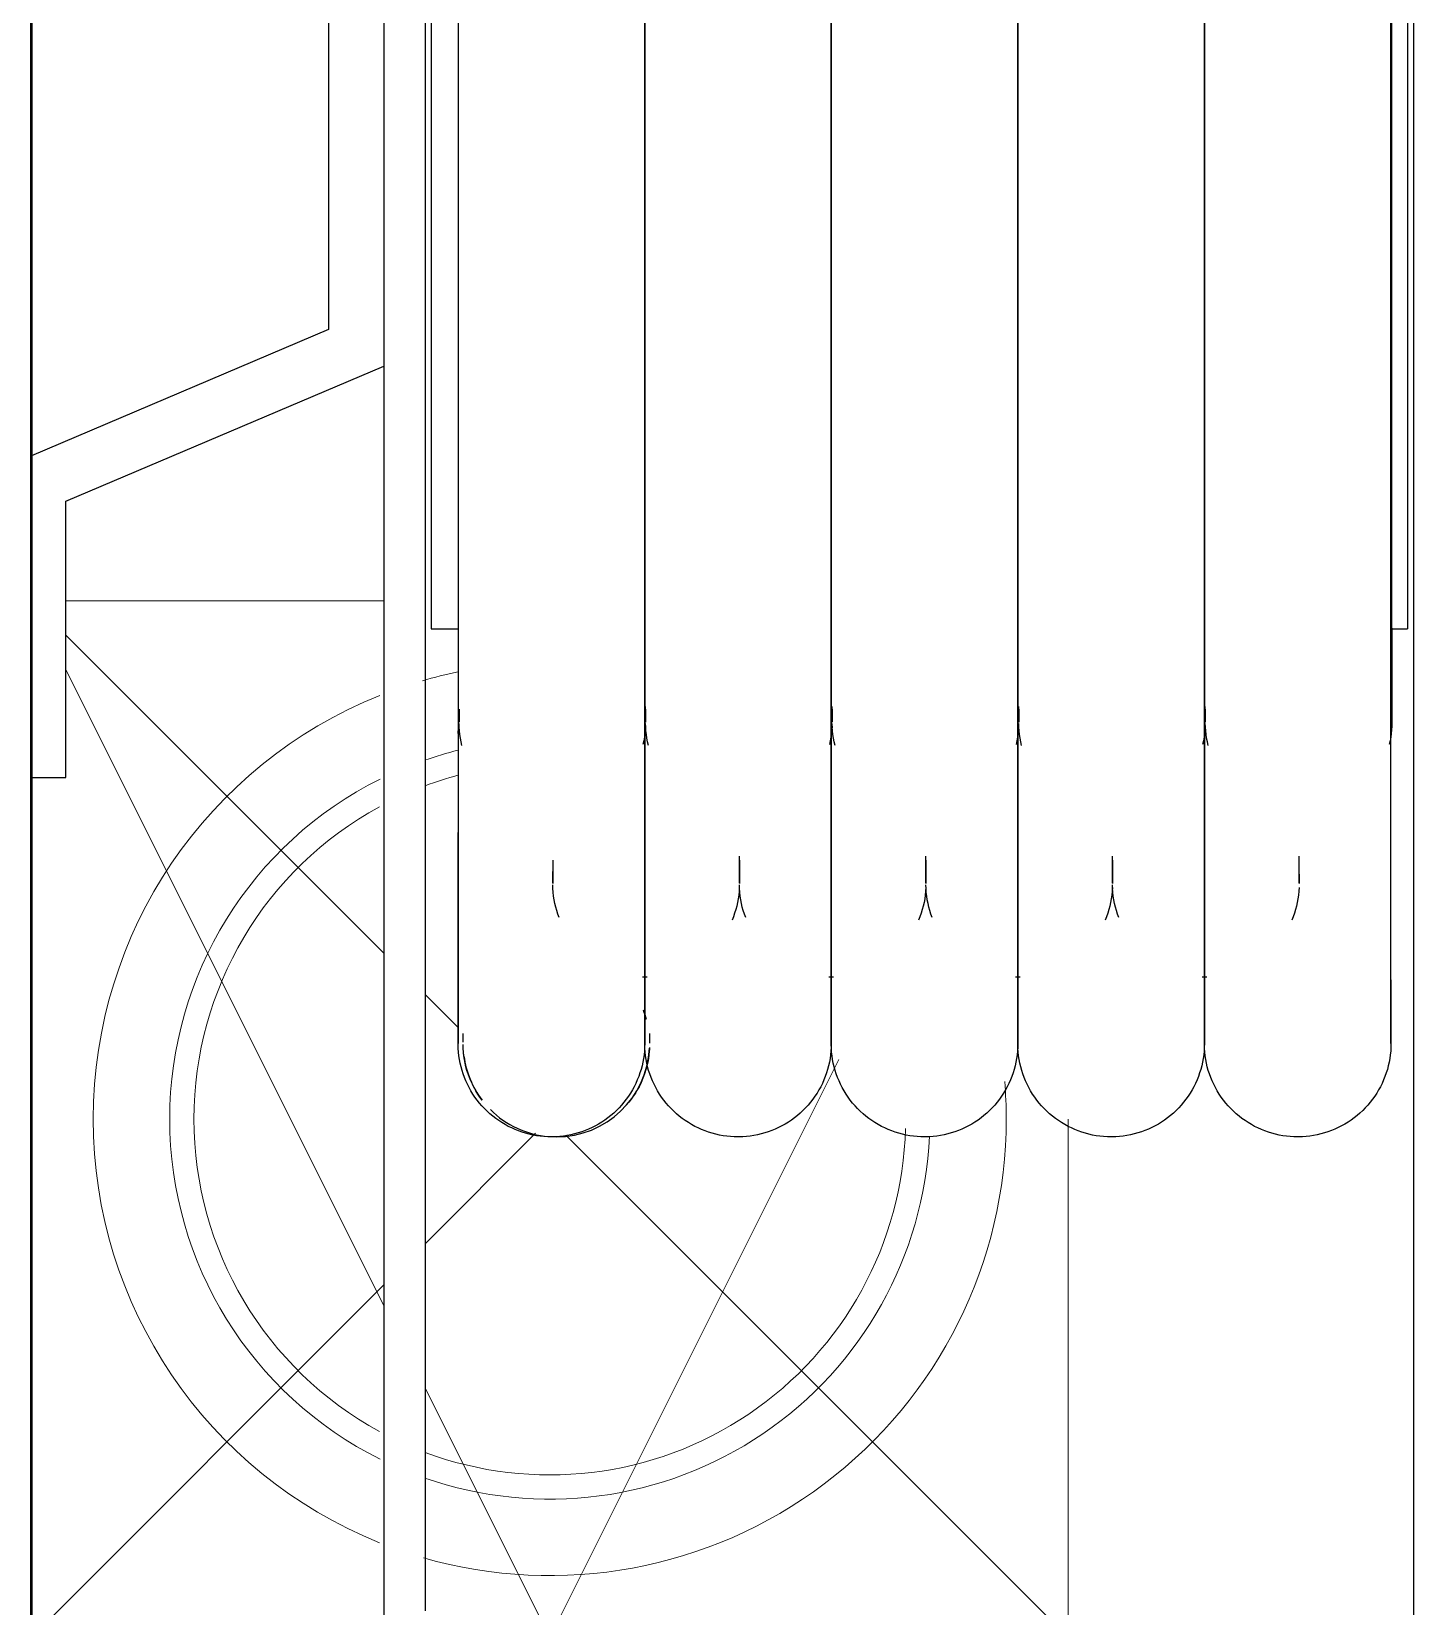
# Model space of a CAD drawing. Header units: millimetres. Extents: x -42700 to 155289, y -7931 to 68797.
# Drawn here: x 26609.7 to 26809.7, y 29807.2 to 30035.1 of the extents above; entities that cross this region are included whole.
import ezdxf

# ---------------------------------------------------------------- set-up
doc = ezdxf.new("R2010")
doc.units = ezdxf.units.MM
doc.layers.add('01 arquitectura', color=8, linetype='Continuous')

msp = doc.modelspace()

# ---------------------------------------------------------------- linework, layer by layer
at = {"layer": '01 arquitectura', "color": 8, "lineweight": 50}
msp.add_line((26609.678, 29539.616), (26609.678, 31734.611), dxfattribs=at)
at = {"layer": '01 arquitectura', "color": 8}
for p, q in [((26667.531, 30130.56), (26667.531, 29948.658)), ((26808.825, 30130.56), (26808.825, 29948.658)), ((26652.678, 30051.657), (26652.678, 29991.953)), ((26652.678, 29991.953), (26609.678, 29973.7)), ((26614.653, 29967.121), (26660.678, 29986.657)), ((26614.653, 29927.121), (26614.653, 29967.121)), ((26667.531, 29948.658), (26671.444, 29948.658)), ((26806.391, 29948.658), (26808.825, 29948.658)), ((26671.418, 29933.485), (26671.418, 29933.875)), ((26609.678, 29927.121), (26614.653, 29927.121)), ((26698.619, 29898.24), (26698.079, 29898.251)), ((26698.765, 29898.241), (26698.619, 29898.24)), ((26725.619, 29898.24), (26725.079, 29898.251)), ((26725.765, 29898.241), (26725.619, 29898.24)), ((26752.619, 29898.24), (26752.079, 29898.251)), ((26752.765, 29898.241), (26752.619, 29898.24)), ((26779.619, 29898.24), (26779.079, 29898.251)), ((26779.765, 29898.241), (26779.619, 29898.24)), ((26672.334, 29886.281), (26672.203, 29887.221)), ((26699.109, 29887.885), (26698.925, 29886.282))]:
    msp.add_line(p, q, dxfattribs=at)
at = {"layer": '01 arquitectura', "color": 8, "lineweight": 18}
for p, q in [((26614.653, 29952.698), (26660.678, 29952.698)), ((26614.653, 29952.698), (26660.678, 29952.698)), ((26614.653, 29952.698), (26660.678, 29952.698)), ((26660.678, 29901.698), (26614.653, 29947.723)), ((26660.678, 29850.698), (26614.653, 29942.748)), ((26671.431, 29890.945), (26666.678, 29895.698)), ((26726.491, 29886.324), (26666.678, 29766.698)), ((26759.678, 29802.698), (26759.678, 29877.708)), ((26759.678, 29877.708), (26759.678, 29652.698)), ((26666.678, 29859.698), (26682.628, 29875.648)), ((26759.678, 29802.698), (26687.009, 29875.367)), ((26609.678, 29802.698), (26660.678, 29853.698)), ((26759.678, 29652.698), (26666.678, 29838.698))]:
    msp.add_line(p, q, dxfattribs=at)
at = {"layer": '01 arquitectura', "color": 8, "flags": 128}
for points in [[(26660.678, 30042.985), (26660.678, 30031.12), (26660.678, 30019.288), (26660.678, 30007.508), (26660.678, 29995.799), (26660.678, 29984.178), (26660.678, 29972.666), (26660.678, 29961.28), (26660.678, 29950.039), (26660.678, 29938.96), (26660.678, 29928.062), (26660.678, 29917.361), (26660.678, 29906.876), (26660.678, 29896.621), (26660.678, 29886.615), (26660.678, 29876.873), (26660.678, 29867.41), (26660.678, 29858.243), (26660.678, 29849.384), (26660.678, 29840.849), (26660.678, 29832.652), (26660.678, 29824.805), (26660.678, 29817.321), (26660.678, 29810.211), (26660.678, 29803.488)], [(26809.678, 30042.985), (26809.678, 30031.12), (26809.678, 30019.288), (26809.678, 30007.508), (26809.678, 29995.799), (26809.678, 29984.178), (26809.678, 29972.666), (26809.678, 29961.28), (26809.678, 29950.039), (26809.678, 29938.96), (26809.678, 29928.062), (26809.678, 29917.361), (26809.678, 29906.876), (26809.678, 29896.621), (26809.678, 29886.615), (26809.678, 29876.873), (26809.678, 29867.41), (26809.678, 29858.243), (26809.678, 29849.384), (26809.678, 29840.849), (26809.678, 29832.652), (26809.678, 29824.805), (26809.678, 29817.321), (26809.678, 29810.211), (26809.678, 29803.488)], [(26671.418, 30040.384), (26671.418, 30033.889), (26671.418, 30027.422), (26671.418, 30020.994), (26671.418, 30014.616), (26671.418, 30008.296), (26671.418, 30002.046), (26671.418, 29995.875), (26671.418, 29989.794), (26671.418, 29983.811), (26671.418, 29977.937), (26671.418, 29972.181), (26671.418, 29966.552), (26671.418, 29961.06), (26671.418, 29955.712), (26671.418, 29950.517), (26671.418, 29945.485), (26671.418, 29940.622), (26671.418, 29935.937), (26671.418, 29931.437), (26671.418, 29927.13), (26671.418, 29923.021), (26671.418, 29919.119), (26671.418, 29915.428), (26671.418, 29911.956), (26671.418, 29908.706), (26671.418, 29905.686), (26671.418, 29902.899), (26671.418, 29900.35), (26671.418, 29898.043), (26671.418, 29895.982), (26671.418, 29894.17), (26671.418, 29892.61), (26671.418, 29891.304), (26671.418, 29890.255), (26671.418, 29889.464), (26671.418, 29888.933), (26671.418, 29888.662), (26671.418, 29888.624)], [(26698.418, 30040.384), (26698.418, 30033.889), (26698.418, 30027.422), (26698.418, 30020.994), (26698.418, 30014.616), (26698.418, 30008.296), (26698.418, 30002.046), (26698.418, 29995.875), (26698.418, 29989.794), (26698.418, 29983.811), (26698.418, 29977.937), (26698.418, 29972.181), (26698.418, 29966.552), (26698.418, 29961.06), (26698.418, 29955.712), (26698.418, 29950.517), (26698.418, 29945.485), (26698.418, 29940.622), (26698.418, 29935.937), (26698.418, 29931.437), (26698.418, 29927.13), (26698.418, 29923.021), (26698.418, 29919.119), (26698.418, 29915.428), (26698.418, 29911.956), (26698.418, 29908.706), (26698.418, 29905.686), (26698.418, 29902.899), (26698.418, 29900.35), (26698.418, 29898.043), (26698.418, 29895.982), (26698.418, 29894.17), (26698.418, 29892.61), (26698.418, 29891.304), (26698.418, 29890.255), (26698.418, 29889.464), (26698.418, 29888.933), (26698.418, 29888.662), (26698.418, 29888.624)], [(26725.418, 30040.384), (26725.418, 30033.889), (26725.418, 30027.422), (26725.418, 30020.994), (26725.418, 30014.616), (26725.418, 30008.296), (26725.418, 30002.046), (26725.418, 29995.875), (26725.418, 29989.794), (26725.418, 29983.811), (26725.418, 29977.937), (26725.418, 29972.181), (26725.418, 29966.552), (26725.418, 29961.06), (26725.418, 29955.712), (26725.418, 29950.517), (26725.418, 29945.485), (26725.418, 29940.622), (26725.418, 29935.937), (26725.418, 29931.437), (26725.418, 29927.13), (26725.418, 29923.021), (26725.418, 29919.119), (26725.418, 29915.428), (26725.418, 29911.956), (26725.418, 29908.706), (26725.418, 29905.686), (26725.418, 29902.899), (26725.418, 29900.35), (26725.418, 29898.043), (26725.418, 29895.982), (26725.418, 29894.17), (26725.418, 29892.61), (26725.418, 29891.304), (26725.418, 29890.255), (26725.418, 29889.464), (26725.418, 29888.933), (26725.418, 29888.662), (26725.418, 29888.624)], [(26752.418, 30040.384), (26752.418, 30033.889), (26752.418, 30027.422), (26752.418, 30020.994), (26752.418, 30014.616), (26752.418, 30008.296), (26752.418, 30002.046), (26752.418, 29995.875), (26752.418, 29989.794), (26752.418, 29983.811), (26752.418, 29977.937), (26752.418, 29972.181), (26752.418, 29966.552), (26752.418, 29961.06), (26752.418, 29955.712), (26752.418, 29950.517), (26752.418, 29945.485), (26752.418, 29940.622), (26752.418, 29935.937), (26752.418, 29931.437), (26752.418, 29927.13), (26752.418, 29923.021), (26752.418, 29919.119), (26752.418, 29915.428), (26752.418, 29911.956), (26752.418, 29908.706), (26752.418, 29905.686), (26752.418, 29902.899), (26752.418, 29900.35), (26752.418, 29898.043), (26752.418, 29895.982), (26752.418, 29894.17), (26752.418, 29892.61), (26752.418, 29891.304), (26752.418, 29890.255), (26752.418, 29889.464), (26752.418, 29888.933), (26752.418, 29888.662), (26752.418, 29888.624)], [(26779.418, 30040.384), (26779.418, 30033.889), (26779.418, 30027.422), (26779.418, 30020.994), (26779.418, 30014.616), (26779.418, 30008.296), (26779.418, 30002.046), (26779.418, 29995.875), (26779.418, 29989.794), (26779.418, 29983.811), (26779.418, 29977.937), (26779.418, 29972.181), (26779.418, 29966.552), (26779.418, 29961.06), (26779.418, 29955.712), (26779.418, 29950.517), (26779.418, 29945.485), (26779.418, 29940.622), (26779.418, 29935.937), (26779.418, 29931.437), (26779.418, 29927.13), (26779.418, 29923.021), (26779.418, 29919.119), (26779.418, 29915.428), (26779.418, 29911.956), (26779.418, 29908.706), (26779.418, 29905.686), (26779.418, 29902.899), (26779.418, 29900.35), (26779.418, 29898.043), (26779.418, 29895.982), (26779.418, 29894.17), (26779.418, 29892.61), (26779.418, 29891.304), (26779.418, 29890.255), (26779.418, 29889.464), (26779.418, 29888.933), (26779.418, 29888.662), (26779.418, 29888.624)], [(26666.678, 29806.533), (26666.678, 29813.435), (26666.678, 29820.719), (26666.678, 29828.372), (26666.678, 29836.382), (26666.678, 29844.736), (26666.678, 29853.421), (26666.678, 29862.424), (26666.678, 29871.729), (26666.678, 29881.322), (26666.678, 29891.188), (26666.678, 29901.31), (26666.678, 29911.673), (26666.678, 29922.26), (26666.678, 29933.054), (26666.678, 29944.037), (26666.678, 29955.193), (26666.678, 29966.503), (26666.678, 29977.949), (26666.678, 29989.514), (26666.678, 30001.177), (26666.678, 30012.922), (26666.678, 30024.728), (26666.678, 30036.577)], [(26698.418, 29888.624), (26698.418, 29888.754), (26698.418, 29889.145), (26698.418, 29889.796), (26698.418, 29890.706), (26698.418, 29891.873), (26698.418, 29893.296), (26698.418, 29894.973), (26698.418, 29896.9), (26698.418, 29899.075), (26698.418, 29901.493), (26698.418, 29904.152), (26698.418, 29907.047), (26698.418, 29910.174), (26698.418, 29913.526), (26698.418, 29917.1), (26698.418, 29920.889), (26698.418, 29924.887), (26698.418, 29929.088), (26698.418, 29933.485), (26698.418, 29938.071), (26698.418, 29942.838), (26698.418, 29947.78), (26698.418, 29952.888), (26698.418, 29958.154), (26698.418, 29963.57), (26698.418, 29969.126), (26698.418, 29974.815), (26698.418, 29980.626), (26698.418, 29986.552), (26698.418, 29992.581), (26698.418, 29998.705), (26698.418, 30004.913), (26698.418, 30011.196), (26698.418, 30017.544), (26698.418, 30023.947), (26698.418, 30030.394), (26698.418, 30036.875)], [(26725.418, 29888.624), (26725.418, 29888.754), (26725.418, 29889.145), (26725.418, 29889.796), (26725.418, 29890.706), (26725.418, 29891.873), (26725.418, 29893.296), (26725.418, 29894.973), (26725.418, 29896.9), (26725.418, 29899.075), (26725.418, 29901.493), (26725.418, 29904.152), (26725.418, 29907.047), (26725.418, 29910.174), (26725.418, 29913.526), (26725.418, 29917.1), (26725.418, 29920.889), (26725.418, 29924.887), (26725.418, 29929.088), (26725.418, 29933.485), (26725.418, 29938.071), (26725.418, 29942.838), (26725.418, 29947.78), (26725.418, 29952.888), (26725.418, 29958.154), (26725.418, 29963.57), (26725.418, 29969.126), (26725.418, 29974.815), (26725.418, 29980.626), (26725.418, 29986.552), (26725.418, 29992.581), (26725.418, 29998.705), (26725.418, 30004.913), (26725.418, 30011.196), (26725.418, 30017.544), (26725.418, 30023.947), (26725.418, 30030.394), (26725.418, 30036.875)], [(26752.418, 29888.624), (26752.418, 29888.754), (26752.418, 29889.145), (26752.418, 29889.796), (26752.418, 29890.706), (26752.418, 29891.873), (26752.418, 29893.296), (26752.418, 29894.973), (26752.418, 29896.9), (26752.418, 29899.075), (26752.418, 29901.493), (26752.418, 29904.152), (26752.418, 29907.047), (26752.418, 29910.174), (26752.418, 29913.526), (26752.418, 29917.1), (26752.418, 29920.889), (26752.418, 29924.887), (26752.418, 29929.088), (26752.418, 29933.485), (26752.418, 29938.071), (26752.418, 29942.838), (26752.418, 29947.78), (26752.418, 29952.888), (26752.418, 29958.154), (26752.418, 29963.57), (26752.418, 29969.126), (26752.418, 29974.815), (26752.418, 29980.626), (26752.418, 29986.552), (26752.418, 29992.581), (26752.418, 29998.705), (26752.418, 30004.913), (26752.418, 30011.196), (26752.418, 30017.544), (26752.418, 30023.947), (26752.418, 30030.394), (26752.418, 30036.875)], [(26779.418, 29888.624), (26779.418, 29888.754), (26779.418, 29889.145), (26779.418, 29889.796), (26779.418, 29890.706), (26779.418, 29891.873), (26779.418, 29893.296), (26779.418, 29894.973), (26779.418, 29896.9), (26779.418, 29899.075), (26779.418, 29901.493), (26779.418, 29904.152), (26779.418, 29907.047), (26779.418, 29910.174), (26779.418, 29913.526), (26779.418, 29917.1), (26779.418, 29920.889), (26779.418, 29924.887), (26779.418, 29929.088), (26779.418, 29933.485), (26779.418, 29938.071), (26779.418, 29942.838), (26779.418, 29947.78), (26779.418, 29952.888), (26779.418, 29958.154), (26779.418, 29963.57), (26779.418, 29969.126), (26779.418, 29974.815), (26779.418, 29980.626), (26779.418, 29986.552), (26779.418, 29992.581), (26779.418, 29998.705), (26779.418, 30004.913), (26779.418, 30011.196), (26779.418, 30017.544), (26779.418, 30023.947), (26779.418, 30030.394), (26779.418, 30036.875)], [(26806.418, 29888.624), (26806.418, 29888.754), (26806.418, 29889.145), (26806.418, 29889.796), (26806.418, 29890.706), (26806.418, 29891.873), (26806.418, 29893.296), (26806.418, 29894.973), (26806.418, 29896.9), (26806.418, 29899.075), (26806.418, 29901.493), (26806.418, 29904.152), (26806.418, 29907.047), (26806.418, 29910.174), (26806.418, 29913.526), (26806.418, 29917.1), (26806.418, 29920.889), (26806.418, 29924.887), (26806.418, 29929.088), (26806.418, 29933.485), (26806.418, 29938.071), (26806.418, 29942.838), (26806.418, 29947.78), (26806.418, 29952.888), (26806.418, 29958.154), (26806.418, 29963.57), (26806.418, 29969.126), (26806.418, 29974.815), (26806.418, 29980.626), (26806.418, 29986.552), (26806.418, 29992.581), (26806.418, 29998.705), (26806.418, 30004.913), (26806.418, 30011.196), (26806.418, 30017.544), (26806.418, 30023.947), (26806.418, 30030.394), (26806.418, 30036.875)], [(26806.547, 29935.103), (26806.547, 29935.196), (26806.547, 29935.475), (26806.547, 29935.941), (26806.547, 29936.591), (26806.547, 29937.426), (26806.547, 29938.443), (26806.547, 29939.642), (26806.547, 29941.02), (26806.547, 29942.574), (26806.547, 29944.303), (26806.547, 29946.204), (26806.547, 29948.274), (26806.547, 29950.509), (26806.547, 29952.906), (26806.547, 29955.461), (26806.547, 29958.169), (26806.547, 29961.028), (26806.547, 29964.031), (26806.547, 29967.174), (26806.547, 29970.453), (26806.547, 29973.861), (26806.547, 29977.394), (26806.547, 29981.046), (26806.547, 29984.811), (26806.547, 29988.683), (26806.547, 29992.655), (26806.547, 29996.722), (26806.547, 30000.877), (26806.547, 30005.112), (26806.547, 30009.423), (26806.547, 30013.801), (26806.547, 30018.239), (26806.547, 30022.731), (26806.547, 30027.27), (26806.547, 30031.847), (26806.547, 30036.456)], [(26806.547, 29948.758), (26806.547, 29947.301), (26806.547, 29945.308), (26806.547, 29943.486), (26806.547, 29941.837), (26806.547, 29940.363), (26806.547, 29939.068), (26806.547, 29937.953), (26806.547, 29937.019), (26806.547, 29936.269), (26806.547, 29935.704), (26806.547, 29935.324), (26806.547, 29935.13), (26806.547, 29935.103)], [(26698.547, 29935.196), (26698.547, 29935.475), (26698.547, 29935.941), (26698.547, 29936.591), (26698.547, 29937.426)], [(26725.547, 29935.196), (26725.547, 29935.475), (26725.547, 29935.941), (26725.547, 29936.591), (26725.547, 29937.426)], [(26752.547, 29935.196), (26752.547, 29935.475), (26752.547, 29935.941), (26752.547, 29936.591), (26752.547, 29937.426)], [(26779.547, 29935.196), (26779.547, 29935.475), (26779.547, 29935.941), (26779.547, 29936.591), (26779.547, 29937.426)], [(26671.547, 29937.019), (26671.547, 29936.269), (26671.547, 29935.704), (26671.547, 29935.324), (26671.547, 29935.13)], [(26671.547, 29935.196), (26671.547, 29935.475), (26671.547, 29935.941)], [(26698.547, 29937.019), (26698.547, 29936.269), (26698.547, 29935.704), (26698.547, 29935.324), (26698.547, 29935.13)], [(26698.547, 29936.269), (26698.547, 29935.704), (26698.547, 29935.324), (26698.547, 29935.13)], [(26698.547, 29935.196), (26698.547, 29935.475), (26698.547, 29935.941)], [(26725.547, 29937.019), (26725.547, 29936.269), (26725.547, 29935.704), (26725.547, 29935.324), (26725.547, 29935.13)], [(26725.547, 29936.269), (26725.547, 29935.704), (26725.547, 29935.324), (26725.547, 29935.13)], [(26725.547, 29935.196), (26725.547, 29935.475), (26725.547, 29935.941)], [(26752.547, 29937.019), (26752.547, 29936.269), (26752.547, 29935.704), (26752.547, 29935.324), (26752.547, 29935.13)], [(26752.547, 29936.269), (26752.547, 29935.704), (26752.547, 29935.324), (26752.547, 29935.13)], [(26752.547, 29935.196), (26752.547, 29935.475), (26752.547, 29935.941)], [(26779.547, 29937.019), (26779.547, 29936.269), (26779.547, 29935.704), (26779.547, 29935.324), (26779.547, 29935.13)], [(26779.547, 29936.269), (26779.547, 29935.704), (26779.547, 29935.324), (26779.547, 29935.13)], [(26779.547, 29935.196), (26779.547, 29935.475), (26779.547, 29935.941)], [(26806.547, 29935.103), (26806.536, 29934.563), (26806.504, 29934.024), (26806.45, 29933.487), (26806.374, 29932.952), (26806.278, 29932.421), (26806.16, 29931.894)], [(26671.969, 29931.752), (26671.846, 29932.278), (26671.743, 29932.808), (26671.662, 29933.342), (26671.603, 29933.879), (26671.564, 29934.417), (26671.548, 29934.957)], [(26698.536, 29934.563), (26698.504, 29934.024), (26698.45, 29933.487), (26698.375, 29932.952), (26698.278, 29932.421), (26698.16, 29931.894)], [(26698.969, 29931.752), (26698.846, 29932.278), (26698.743, 29932.808), (26698.662, 29933.342), (26698.603, 29933.879), (26698.564, 29934.417), (26698.548, 29934.957)], [(26725.536, 29934.563), (26725.504, 29934.024), (26725.45, 29933.487), (26725.374, 29932.952), (26725.278, 29932.421), (26725.16, 29931.894)], [(26725.969, 29931.752), (26725.846, 29932.278), (26725.743, 29932.808), (26725.662, 29933.342), (26725.602, 29933.879), (26725.564, 29934.417), (26725.548, 29934.957)], [(26752.536, 29934.563), (26752.504, 29934.024), (26752.45, 29933.487), (26752.374, 29932.952), (26752.278, 29932.421), (26752.16, 29931.894)], [(26752.969, 29931.752), (26752.846, 29932.278), (26752.743, 29932.808), (26752.662, 29933.342), (26752.602, 29933.879), (26752.564, 29934.417), (26752.548, 29934.957)], [(26779.536, 29934.563), (26779.504, 29934.024), (26779.45, 29933.487), (26779.374, 29932.952), (26779.278, 29932.421), (26779.16, 29931.894)], [(26779.969, 29931.752), (26779.846, 29932.278), (26779.743, 29932.808), (26779.662, 29933.342), (26779.602, 29933.879), (26779.564, 29934.417), (26779.548, 29934.957)], [(26671.418, 29888.624), (26671.418, 29888.754), (26671.418, 29889.145), (26671.418, 29889.796), (26671.418, 29890.706), (26671.418, 29891.873), (26671.418, 29893.296), (26671.418, 29894.973), (26671.418, 29896.9), (26671.418, 29899.075), (26671.418, 29901.493), (26671.418, 29904.152), (26671.418, 29907.047), (26671.418, 29910.174), (26671.418, 29913.526), (26671.418, 29917.1), (26671.418, 29919.178)], [(26685.119, 29915.161), (26685.119, 29914.041), (26685.119, 29913.141), (26685.119, 29912.462), (26685.119, 29912.006), (26685.119, 29911.773)], [(26712.119, 29911.852), (26712.119, 29912.188), (26712.119, 29912.746), (26712.119, 29913.527), (26712.119, 29914.529), (26712.119, 29915.751)], [(26712.119, 29915.161), (26712.119, 29914.041), (26712.119, 29913.141), (26712.119, 29912.462), (26712.119, 29912.006), (26712.119, 29911.773)], [(26739.119, 29911.852), (26739.119, 29912.188), (26739.119, 29912.746), (26739.119, 29913.527), (26739.119, 29914.529), (26739.119, 29915.751)], [(26739.119, 29915.161), (26739.119, 29914.041), (26739.119, 29913.141), (26739.119, 29912.462), (26739.119, 29912.006), (26739.119, 29911.773)], [(26766.119, 29911.852), (26766.119, 29912.188), (26766.119, 29912.746), (26766.119, 29913.527), (26766.119, 29914.529), (26766.119, 29915.751)], [(26766.119, 29915.161), (26766.119, 29914.041), (26766.119, 29913.141), (26766.119, 29912.462), (26766.119, 29912.006), (26766.119, 29911.773)], [(26793.119, 29911.852), (26793.119, 29912.188), (26793.119, 29912.746), (26793.119, 29913.527), (26793.119, 29914.529), (26793.119, 29915.751)], [(26685.119, 29911.852), (26685.119, 29912.188), (26685.119, 29912.746), (26685.119, 29913.527)], [(26712.119, 29911.852), (26712.119, 29912.188), (26712.119, 29912.746), (26712.119, 29913.527)], [(26712.119, 29913.141), (26712.119, 29912.462), (26712.119, 29912.006), (26712.119, 29911.773)], [(26739.119, 29911.852), (26739.119, 29912.188), (26739.119, 29912.746), (26739.119, 29913.527)], [(26739.119, 29913.141), (26739.119, 29912.462), (26739.119, 29912.006), (26739.119, 29911.773)], [(26766.119, 29911.852), (26766.119, 29912.188), (26766.119, 29912.746), (26766.119, 29913.527)], [(26766.119, 29913.141), (26766.119, 29912.462), (26766.119, 29912.006), (26766.119, 29911.773)], [(26793.119, 29913.141), (26793.119, 29912.462), (26793.119, 29912.006), (26793.119, 29911.773)], [(26686.037, 29906.848), (26685.851, 29907.356), (26685.686, 29907.87), (26685.541, 29908.39), (26685.418, 29908.916), (26685.316, 29909.446), (26685.234, 29909.98), (26685.175, 29910.516), (26685.137, 29911.055), (26685.12, 29911.595)], [(26712.108, 29911.2), (26712.076, 29910.661), (26712.022, 29910.124), (26711.947, 29909.589), (26711.85, 29909.058), (26711.732, 29908.531), (26711.593, 29908.009), (26711.434, 29907.494), (26711.254, 29906.985), (26711.053, 29906.483)], [(26713.037, 29906.848), (26712.851, 29907.356), (26712.686, 29907.87), (26712.541, 29908.39), (26712.418, 29908.916), (26712.315, 29909.446), (26712.234, 29909.98), (26712.175, 29910.516), (26712.136, 29911.055), (26712.12, 29911.595)], [(26739.108, 29911.2), (26739.076, 29910.661), (26739.022, 29910.124), (26738.947, 29909.589), (26738.85, 29909.058), (26738.732, 29908.531), (26738.593, 29908.009), (26738.434, 29907.494), (26738.254, 29906.985), (26738.053, 29906.483)], [(26740.036, 29906.848), (26739.851, 29907.356), (26739.686, 29907.87), (26739.541, 29908.39), (26739.418, 29908.916), (26739.315, 29909.446), (26739.234, 29909.98), (26739.175, 29910.516), (26739.136, 29911.055), (26739.12, 29911.595)], [(26766.108, 29911.2), (26766.076, 29910.661), (26766.022, 29910.124), (26765.947, 29909.589), (26765.85, 29909.058), (26765.732, 29908.531), (26765.593, 29908.009), (26765.434, 29907.494), (26765.254, 29906.985), (26765.053, 29906.483)], [(26767.036, 29906.848), (26766.851, 29907.356), (26766.686, 29907.87), (26766.541, 29908.39), (26766.418, 29908.916), (26766.315, 29909.446), (26766.234, 29909.98), (26766.175, 29910.516), (26766.136, 29911.055), (26766.12, 29911.595)], [(26793.108, 29911.2), (26793.076, 29910.661), (26793.022, 29910.124), (26792.946, 29909.589), (26792.85, 29909.058), (26792.732, 29908.531), (26792.593, 29908.009), (26792.434, 29907.494), (26792.253, 29906.985), (26792.053, 29906.483)], [(26698.418, 29888.624), (26698.418, 29888.754), (26698.418, 29889.145), (26698.418, 29889.796), (26698.418, 29890.706), (26698.418, 29891.873), (26698.418, 29893.296), (26698.418, 29894.973), (26698.418, 29896.9), (26698.418, 29897.84)], [(26698.418, 29897.84), (26698.418, 29895.982), (26698.418, 29894.17), (26698.418, 29892.61), (26698.418, 29891.304), (26698.418, 29890.255), (26698.418, 29889.464), (26698.418, 29888.933), (26698.418, 29888.662), (26698.418, 29888.624)], [(26725.418, 29888.624), (26725.418, 29888.754), (26725.418, 29889.145), (26725.418, 29889.796), (26725.418, 29890.706), (26725.418, 29891.873), (26725.418, 29893.296), (26725.418, 29894.973), (26725.418, 29896.9), (26725.418, 29897.84)], [(26725.418, 29897.84), (26725.418, 29895.982), (26725.418, 29894.17), (26725.418, 29892.61), (26725.418, 29891.304), (26725.418, 29890.255), (26725.418, 29889.464), (26725.418, 29888.933), (26725.418, 29888.662), (26725.418, 29888.624)], [(26752.418, 29888.624), (26752.418, 29888.754), (26752.418, 29889.145), (26752.418, 29889.796), (26752.418, 29890.706), (26752.418, 29891.873), (26752.418, 29893.296), (26752.418, 29894.973), (26752.418, 29896.9), (26752.418, 29897.84)], [(26752.418, 29897.84), (26752.418, 29895.982), (26752.418, 29894.17), (26752.418, 29892.61), (26752.418, 29891.304), (26752.418, 29890.255), (26752.418, 29889.464), (26752.418, 29888.933), (26752.418, 29888.662), (26752.418, 29888.624)], [(26779.418, 29888.624), (26779.418, 29888.754), (26779.418, 29889.145), (26779.418, 29889.796), (26779.418, 29890.706), (26779.418, 29891.873), (26779.418, 29893.296), (26779.418, 29894.973), (26779.418, 29896.9), (26779.418, 29897.84)], [(26779.418, 29897.84), (26779.418, 29895.982), (26779.418, 29894.17), (26779.418, 29892.61), (26779.418, 29891.304), (26779.418, 29890.255), (26779.418, 29889.464), (26779.418, 29888.933), (26779.418, 29888.662), (26779.418, 29888.624)], [(26806.418, 29897.84), (26806.418, 29895.982), (26806.418, 29894.17), (26806.418, 29892.61), (26806.418, 29891.304), (26806.418, 29890.255), (26806.418, 29889.464), (26806.418, 29888.933), (26806.418, 29888.662), (26806.418, 29888.624)], [(26672.13, 29888.816), (26672.13, 29889.393), (26672.13, 29890.092)], [(26699.13, 29890.092), (26699.13, 29889.864), (26699.13, 29889.08), (26699.13, 29888.679)], [(26684.918, 29875.124), (26684.378, 29875.134), (26683.839, 29875.167), (26683.302, 29875.221), (26682.767, 29875.296), (26682.236, 29875.393), (26681.709, 29875.511), (26681.187, 29875.649), (26680.671, 29875.809), (26680.162, 29875.989), (26679.661, 29876.189), (26679.168, 29876.41), (26678.684, 29876.649), (26678.21, 29876.908), (26677.747, 29877.186), (26677.295, 29877.482), (26676.856, 29877.795), (26676.429, 29878.126), (26676.016, 29878.474), (26675.617, 29878.838), (26675.234, 29879.218), (26674.865, 29879.613), (26674.513, 29880.022), (26674.177, 29880.445), (26673.859, 29880.881), (26673.558, 29881.33), (26673.275, 29881.79), (26673.012, 29882.261), (26672.767, 29882.742), (26672.541, 29883.233), (26672.335, 29883.732), (26672.15, 29884.239), (26671.985, 29884.753), (26671.84, 29885.273), (26671.717, 29885.799), (26671.614, 29886.329), (26671.533, 29886.863), (26671.474, 29887.4), (26671.435, 29887.938), (26671.419, 29888.478), (26671.418, 29888.624)], [(26674.889, 29880.445), (26674.57, 29880.881), (26674.27, 29881.329), (26673.987, 29881.789), (26673.723, 29882.26), (26673.478, 29882.742), (26673.253, 29883.232), (26673.047, 29883.731), (26672.862, 29884.238), (26672.696, 29884.753), (26672.552, 29885.273), (26672.428, 29885.799), (26672.326, 29886.329), (26672.245, 29886.863), (26672.185, 29887.399), (26672.147, 29887.938), (26672.13, 29888.477)], [(26698.418, 29888.624), (26698.407, 29888.084), (26698.375, 29887.545), (26698.321, 29887.008), (26698.245, 29886.473), (26698.149, 29885.942), (26698.031, 29885.415), (26697.892, 29884.893), (26697.733, 29884.377), (26697.552, 29883.868), (26697.352, 29883.366), (26697.132, 29882.873), (26696.892, 29882.39), (26696.633, 29881.916), (26696.356, 29881.453), (26696.06, 29881.001), (26695.746, 29880.562), (26695.415, 29880.135), (26695.067, 29879.722), (26694.703, 29879.323), (26694.323, 29878.939), (26693.929, 29878.571), (26693.519, 29878.219), (26693.096, 29877.883), (26692.66, 29877.565), (26692.212, 29877.264), (26691.752, 29876.981), (26691.281, 29876.717), (26690.8, 29876.472), (26690.309, 29876.247), (26689.81, 29876.041), (26689.303, 29875.856), (26688.789, 29875.69), (26688.268, 29875.546), (26687.743, 29875.422), (26687.212, 29875.32), (26686.679, 29875.239), (26686.142, 29875.179), (26685.603, 29875.141), (26685.064, 29875.124), (26684.918, 29875.124)], [(26699.119, 29888.083), (26699.086, 29887.544), (26699.032, 29887.007), (26698.957, 29886.472), (26698.86, 29885.941), (26698.743, 29885.414), (26698.604, 29884.892), (26698.444, 29884.377), (26698.264, 29883.868), (26698.064, 29883.366), (26697.844, 29882.873), (26697.604, 29882.389), (26697.345, 29881.915), (26697.067, 29881.452), (26696.772, 29881.001), (26696.458, 29880.561), (26696.127, 29880.135)], [(26711.918, 29875.124), (26711.378, 29875.134), (26710.839, 29875.167), (26710.302, 29875.221), (26709.767, 29875.296), (26709.236, 29875.393), (26708.709, 29875.511), (26708.187, 29875.649), (26707.671, 29875.809), (26707.162, 29875.989), (26706.661, 29876.189), (26706.168, 29876.41), (26705.684, 29876.649), (26705.21, 29876.908), (26704.747, 29877.186), (26704.295, 29877.482), (26703.856, 29877.795), (26703.429, 29878.126), (26703.016, 29878.474), (26702.617, 29878.838), (26702.234, 29879.218), (26701.865, 29879.613), (26701.513, 29880.022), (26701.177, 29880.445), (26700.859, 29880.881), (26700.558, 29881.33), (26700.275, 29881.79), (26700.011, 29882.261), (26699.767, 29882.742), (26699.541, 29883.233), (26699.335, 29883.732), (26699.15, 29884.239), (26698.985, 29884.753), (26698.84, 29885.273), (26698.717, 29885.799), (26698.614, 29886.329), (26698.533, 29886.863), (26698.473, 29887.4), (26698.435, 29887.938), (26698.419, 29888.478), (26698.418, 29888.624)], [(26725.418, 29888.624), (26725.407, 29888.084), (26725.375, 29887.545), (26725.321, 29887.008), (26725.245, 29886.473), (26725.149, 29885.942), (26725.031, 29885.415), (26724.892, 29884.893), (26724.732, 29884.377), (26724.552, 29883.868), (26724.352, 29883.366), (26724.132, 29882.873), (26723.892, 29882.39), (26723.633, 29881.916), (26723.356, 29881.453), (26723.06, 29881.001), (26722.746, 29880.562), (26722.415, 29880.135), (26722.067, 29879.722), (26721.703, 29879.323), (26721.323, 29878.939), (26720.929, 29878.571), (26720.519, 29878.219), (26720.096, 29877.883), (26719.66, 29877.565), (26719.212, 29877.264), (26718.752, 29876.981), (26718.281, 29876.717), (26717.8, 29876.472), (26717.309, 29876.247), (26716.81, 29876.041), (26716.303, 29875.856), (26715.788, 29875.69), (26715.268, 29875.546), (26714.743, 29875.422), (26714.212, 29875.32), (26713.679, 29875.239), (26713.142, 29875.179), (26712.603, 29875.141), (26712.064, 29875.124), (26711.918, 29875.124)], [(26738.918, 29875.124), (26738.378, 29875.134), (26737.839, 29875.167), (26737.302, 29875.221), (26736.767, 29875.296), (26736.236, 29875.393), (26735.709, 29875.511), (26735.187, 29875.649), (26734.671, 29875.809), (26734.162, 29875.989), (26733.661, 29876.189), (26733.168, 29876.41), (26732.684, 29876.649), (26732.21, 29876.908), (26731.747, 29877.186), (26731.295, 29877.482), (26730.856, 29877.795), (26730.429, 29878.126), (26730.016, 29878.474), (26729.617, 29878.838), (26729.233, 29879.218), (26728.865, 29879.613), (26728.513, 29880.022), (26728.177, 29880.445), (26727.859, 29880.881), (26727.558, 29881.33), (26727.275, 29881.79), (26727.011, 29882.261), (26726.766, 29882.742), (26726.541, 29883.233), (26726.335, 29883.732), (26726.15, 29884.239), (26725.985, 29884.753), (26725.84, 29885.273), (26725.717, 29885.799), (26725.614, 29886.329), (26725.533, 29886.863), (26725.473, 29887.4), (26725.435, 29887.938), (26725.419, 29888.478), (26725.418, 29888.624)], [(26752.418, 29888.624), (26752.407, 29888.084), (26752.375, 29887.545), (26752.321, 29887.008), (26752.245, 29886.473), (26752.149, 29885.942), (26752.031, 29885.415), (26751.892, 29884.893), (26751.732, 29884.377), (26751.552, 29883.868), (26751.352, 29883.366), (26751.132, 29882.873), (26750.892, 29882.39), (26750.633, 29881.916), (26750.356, 29881.453), (26750.06, 29881.001), (26749.746, 29880.562), (26749.415, 29880.135), (26749.067, 29879.722), (26748.703, 29879.323), (26748.323, 29878.939), (26747.928, 29878.571), (26747.519, 29878.219), (26747.096, 29877.883), (26746.66, 29877.565), (26746.212, 29877.264), (26745.752, 29876.981), (26745.281, 29876.717), (26744.799, 29876.472), (26744.309, 29876.247), (26743.81, 29876.041), (26743.303, 29875.856), (26742.788, 29875.69), (26742.268, 29875.546), (26741.742, 29875.422), (26741.212, 29875.32), (26740.678, 29875.239), (26740.142, 29875.179), (26739.603, 29875.141), (26739.064, 29875.124), (26738.918, 29875.124)], [(26765.918, 29875.124), (26765.378, 29875.134), (26764.839, 29875.167), (26764.302, 29875.221), (26763.767, 29875.296), (26763.236, 29875.393), (26762.709, 29875.511), (26762.187, 29875.649), (26761.671, 29875.809), (26761.162, 29875.989), (26760.661, 29876.189), (26760.168, 29876.41), (26759.684, 29876.649), (26759.21, 29876.908), (26758.747, 29877.186), (26758.295, 29877.482), (26757.856, 29877.795), (26757.429, 29878.126), (26757.016, 29878.474), (26756.617, 29878.838), (26756.233, 29879.218), (26755.865, 29879.613), (26755.513, 29880.022), (26755.177, 29880.445), (26754.859, 29880.881), (26754.558, 29881.33), (26754.275, 29881.79), (26754.011, 29882.261), (26753.766, 29882.742), (26753.541, 29883.233), (26753.335, 29883.732), (26753.15, 29884.239), (26752.985, 29884.753), (26752.84, 29885.273), (26752.717, 29885.799), (26752.614, 29886.329), (26752.533, 29886.863), (26752.473, 29887.4), (26752.435, 29887.938), (26752.419, 29888.478), (26752.418, 29888.624)], [(26779.418, 29888.624), (26779.407, 29888.084), (26779.374, 29887.545), (26779.321, 29887.008), (26779.245, 29886.473), (26779.149, 29885.942), (26779.031, 29885.415), (26778.892, 29884.893), (26778.732, 29884.377), (26778.552, 29883.868), (26778.352, 29883.366), (26778.132, 29882.873), (26777.892, 29882.39), (26777.633, 29881.916), (26777.356, 29881.453), (26777.06, 29881.001), (26776.746, 29880.562), (26776.415, 29880.135), (26776.067, 29879.722), (26775.703, 29879.323), (26775.323, 29878.939), (26774.928, 29878.571), (26774.519, 29878.219), (26774.096, 29877.883), (26773.66, 29877.565), (26773.212, 29877.264), (26772.752, 29876.981), (26772.281, 29876.717), (26771.799, 29876.472), (26771.309, 29876.247), (26770.81, 29876.041), (26770.302, 29875.856), (26769.788, 29875.69), (26769.268, 29875.546), (26768.742, 29875.422), (26768.212, 29875.32), (26767.678, 29875.239), (26767.142, 29875.179), (26766.603, 29875.141), (26766.063, 29875.124), (26765.918, 29875.124)], [(26792.918, 29875.124), (26792.378, 29875.134), (26791.839, 29875.167), (26791.302, 29875.221), (26790.767, 29875.296), (26790.236, 29875.393), (26789.709, 29875.511), (26789.187, 29875.649), (26788.671, 29875.809), (26788.162, 29875.989), (26787.661, 29876.189), (26787.167, 29876.41), (26786.684, 29876.649), (26786.21, 29876.908), (26785.747, 29877.186), (26785.295, 29877.482), (26784.856, 29877.795), (26784.429, 29878.126), (26784.016, 29878.474), (26783.617, 29878.838), (26783.233, 29879.218), (26782.865, 29879.613), (26782.513, 29880.022), (26782.177, 29880.445), (26781.859, 29880.881), (26781.558, 29881.33), (26781.275, 29881.79), (26781.011, 29882.261), (26780.766, 29882.742), (26780.541, 29883.233), (26780.335, 29883.732), (26780.15, 29884.239), (26779.984, 29884.753), (26779.84, 29885.273), (26779.717, 29885.799), (26779.614, 29886.329), (26779.533, 29886.863), (26779.473, 29887.4), (26779.435, 29887.938), (26779.418, 29888.478), (26779.418, 29888.624)], [(26806.418, 29888.624), (26806.407, 29888.084), (26806.374, 29887.545), (26806.321, 29887.008), (26806.245, 29886.473), (26806.149, 29885.942), (26806.031, 29885.415), (26805.892, 29884.893), (26805.732, 29884.377), (26805.552, 29883.868), (26805.352, 29883.366), (26805.132, 29882.873), (26804.892, 29882.39), (26804.633, 29881.916), (26804.356, 29881.453), (26804.06, 29881.001), (26803.746, 29880.562), (26803.415, 29880.135), (26803.067, 29879.722), (26802.703, 29879.323), (26802.323, 29878.939), (26801.928, 29878.571), (26801.519, 29878.219), (26801.096, 29877.883), (26800.66, 29877.565), (26800.212, 29877.264), (26799.752, 29876.981), (26799.281, 29876.717), (26798.799, 29876.472), (26798.309, 29876.247), (26797.809, 29876.041), (26797.302, 29875.856), (26796.788, 29875.69), (26796.268, 29875.546), (26795.742, 29875.422), (26795.212, 29875.32), (26794.678, 29875.239), (26794.142, 29875.179), (26793.603, 29875.141), (26793.063, 29875.124), (26792.918, 29875.124)]]:
    msp.add_lwpolyline(points, dxfattribs=at)
at = {"layer": '01 arquitectura', "color": 8, "lineweight": 18}
for radius, start, end in [(66.065, 101.57362, 106.19398), (66.065, 111.85036, 248.11604), (55, 103.96135, 109.17625), (55, 116.51702, 243.48298), (51.494, 104.94897, 110.47473), (51.494, 118.60537, 241.39463), (66.065, 0, 4.74382), (66.065, 253.94033, 0), (51.494, 249.52527, 358.49112), (55, 250.82375, 357.42504)]:
    msp.add_arc((26684.678, 29877.698), radius, start, end, dxfattribs=at)
at = {"layer": '01 arquitectura', "color": 8}
for start, end in [(15, 20.93519), (270, 357.1807), (187.76848, 217.25595), (225, 265.2073)]:
    msp.add_arc((26685.63, 29888.623), 13.5, start, end, dxfattribs=at)

doc.saveas('drawing.dxf')
